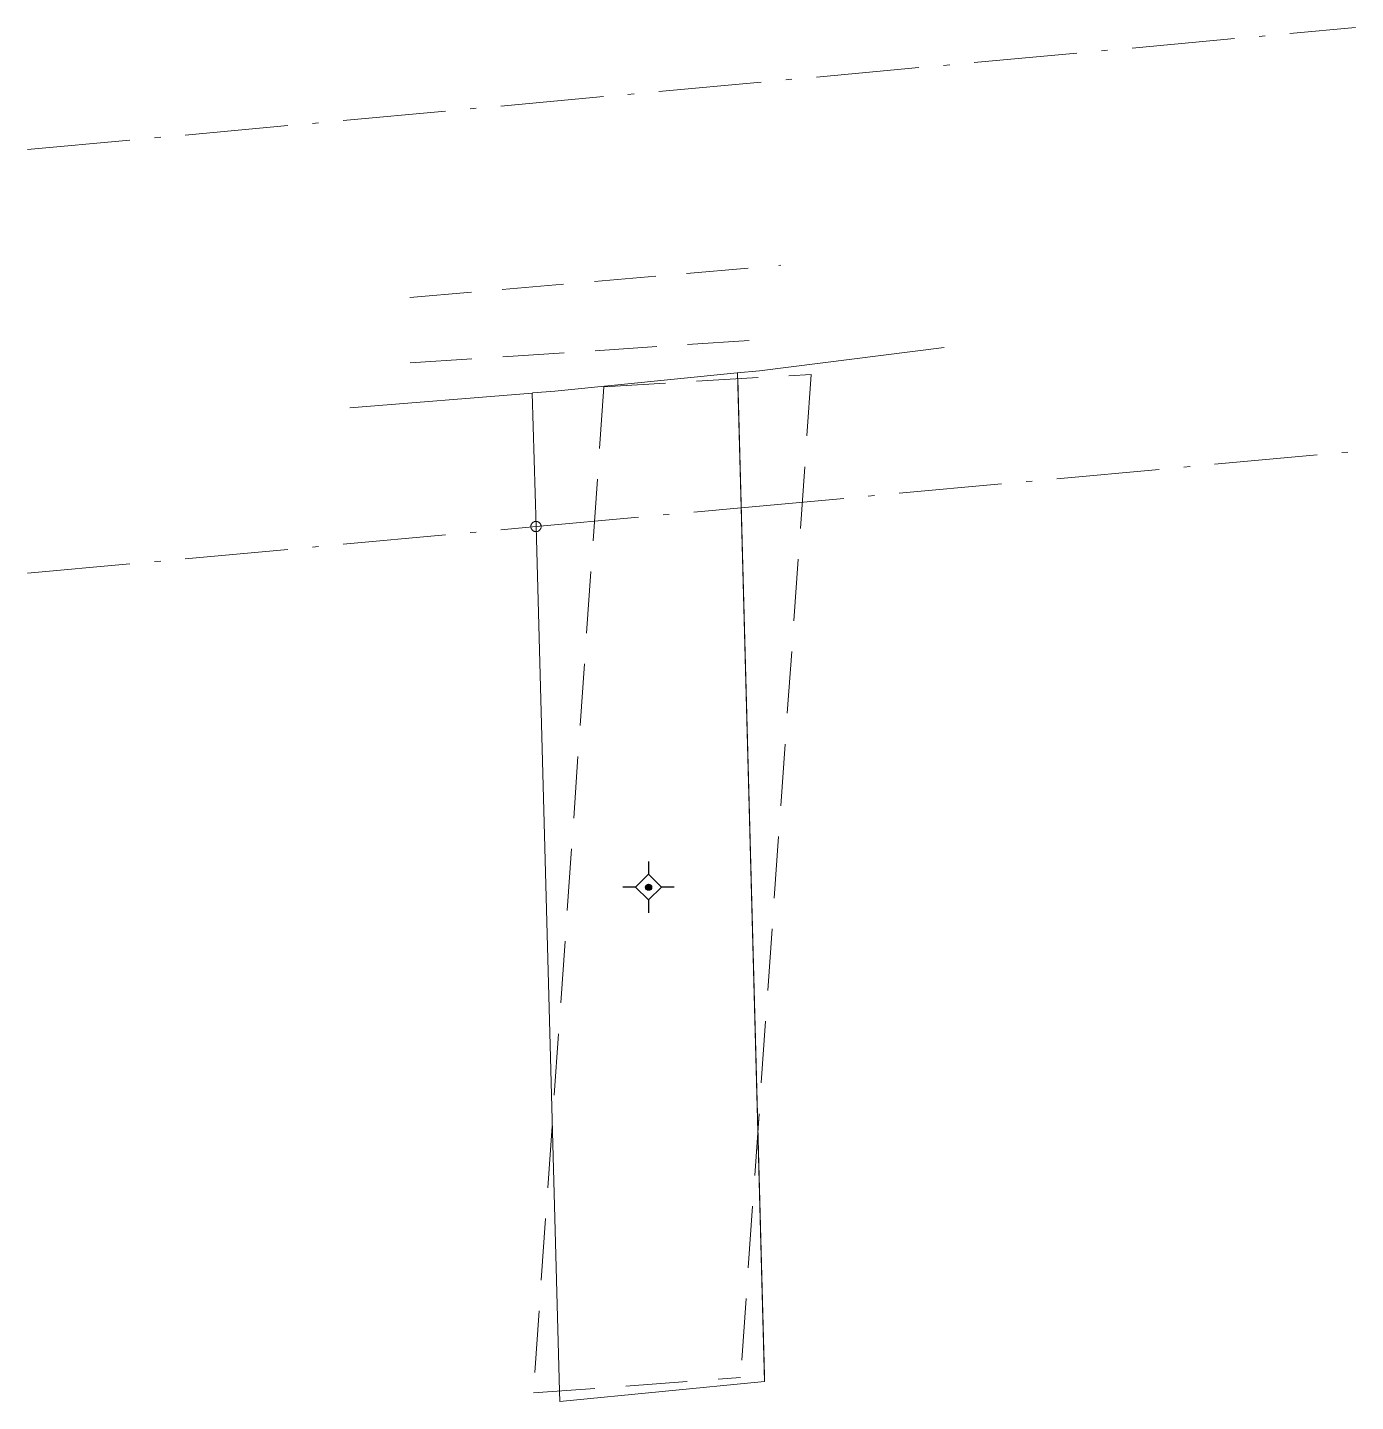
# Model space of a CAD drawing. Header units: metres. Extents: x 550853.8 to 550918.3, y 1838997.3 to 1839064.
import ezdxf

# ---------------------------------------------------------------- set-up
doc = ezdxf.new("R2010")
doc.units = ezdxf.units.M
doc.header["$PDMODE"] = 32
doc.header["$PDSIZE"] = 0.5
doc.linetypes.add('DOT_DASHED', pattern=[7.7, 5, -1.2, 0.3, -1.2])
doc.linetypes.add('MEDIUM_DASHED', pattern=[4.5, 3, -1.5])
for name, color, linetype, lineweight in [('10', 7, 'Continuous', 13), ('11', 7, 'Continuous', 25), ('22', 7, 'MEDIUM_DASHED', 13), ('23', 7, 'Continuous', 13), ('29', 7, 'MEDIUM_DASHED', 13), ('30', 7, 'DOT_DASHED', 13), ('31', 7, 'Continuous', 13)]:
    doc.layers.add(name, color=color, linetype=linetype, lineweight=lineweight)

msp = doc.modelspace()

# ---------------------------------------------------------------- hatches: boundary and pattern name
at = {"layer": '11'}
msp.add_hatch(color=256, dxfattribs=at).paths.add_polyline_path([(550884.118, 1839022.272, 1), (550883.818, 1839022.272, 1)])

# ---------------------------------------------------------------- linework, layer by layer
at = {"layer": '10'}
for p, q in [((550869.45, 1839045.56), (550878.32, 1839046.27)), ((550878.32, 1839046.27), (550878.5, 1839039.79))]:
    msp.add_line(p, q, dxfattribs=at)
for points in [[(550878.32, 1839046.27), (550878.35, 1839046.28), (550879.41, 1839046.36), (550888.27, 1839047.25)], [(550888.27, 1839047.25), (550888.29, 1839047.25), (550888.47, 1839040.7)], [(550888.47, 1839040.7), (550889.61, 1838998.27), (550879.65, 1838997.29), (550879.64, 1838997.8), (550878.5, 1839039.79)]]:
    msp.add_lwpolyline(points, dxfattribs=at)
at = {"layer": '11'}
for p, q in [((550883.97, 1839023.52), (550883.97, 1839022.9)), ((550883.34, 1839022.27), (550882.72, 1839022.27)), ((550885.22, 1839022.27), (550884.59, 1839022.27)), ((550883.97, 1839021.65), (550883.97, 1839021.02))]:
    msp.add_line(p, q, dxfattribs=at)
msp.add_lwpolyline([(550883.97, 1839022.9), (550883.34, 1839022.27), (550883.97, 1839021.65), (550884.59, 1839022.27)], close=True, dxfattribs=at)
msp.add_circle((550883.968, 1839022.272), 0.15, dxfattribs=at)
at = {"layer": '22'}
for p, q in [((550872.37, 1839050.91), (550890.4, 1839052.48)), ((550872.39, 1839047.74), (550890.29, 1839048.92))]:
    msp.add_line(p, q, dxfattribs=at)
at = {"layer": '23'}
msp.add_line((550889.6, 1838998.54), (550888.3, 1839046.97), dxfattribs=at)
at = {"layer": '29'}
for points in [[(550881.8, 1839046.58), (550891.87, 1839047.18), (550888.44, 1838998.45)], [(550881.8, 1839046.58), (550878.37, 1838997.71), (550888.44, 1838998.45)]]:
    msp.add_lwpolyline(points, dxfattribs=at)
at = {"layer": '30'}
for p, q in [((550853.79, 1839058.1), (550918.32, 1839064.03)), ((550888.47, 1839040.7), (550918.32, 1839043.44)), ((550878.5, 1839039.79), (550888.47, 1839040.7)), ((550853.79, 1839037.52), (550878.5, 1839039.79))]:
    msp.add_line(p, q, dxfattribs=at)
msp.add_point((550878.5, 1839039.79), dxfattribs=at)
at = {"layer": '31'}
msp.add_lwpolyline([(550888.27, 1839047.25), (550889.36, 1839047.36), (550898.34, 1839048.48)], dxfattribs=at)

doc.saveas('drawing.dxf')
